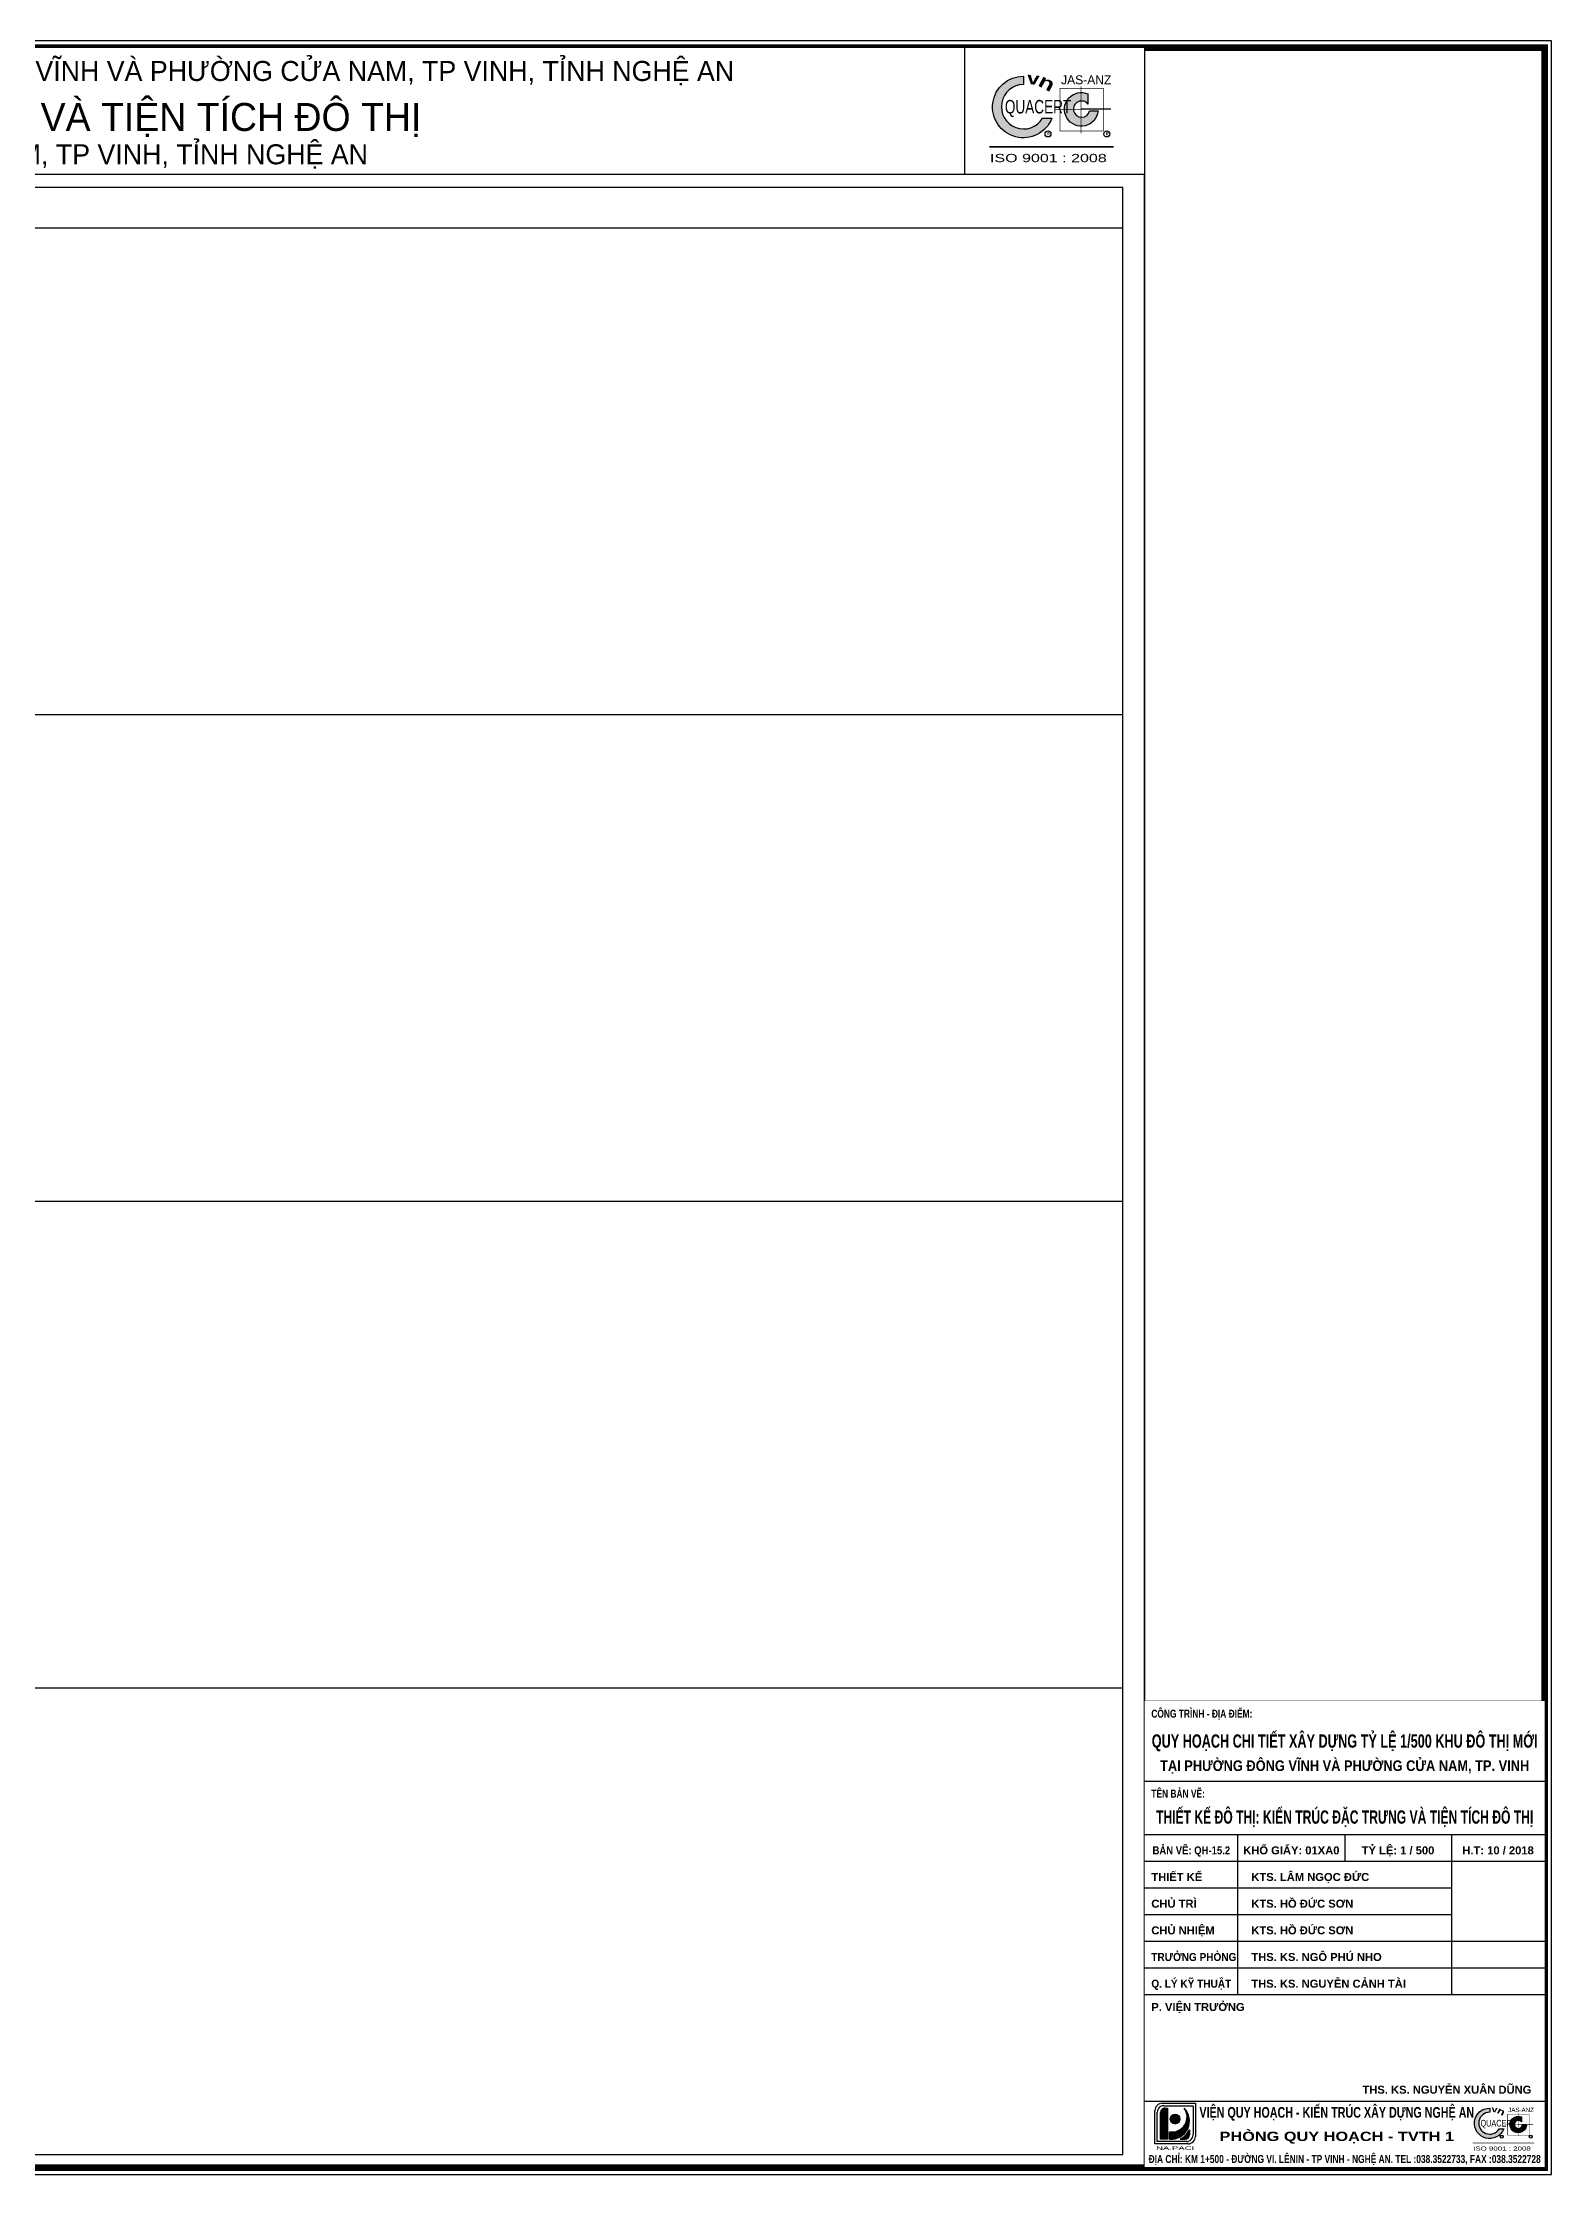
# Model space of a CAD drawing. Header units: metres. Extents: x 571235 to 573836, y 2065194 to 2068394.
# Drawn here: x 572367 to 573498, y 2065194 to 2066793 of the extents above; entities that cross this region are included whole.
import ezdxf
from ezdxf.enums import TextEntityAlignment as Align

# ---------------------------------------------------------------- set-up
doc = ezdxf.new("R2010")
doc.units = ezdxf.units.M
doc.linetypes.add('ACAD_ISO03W100', pattern=[30, 12, -18])
doc.layers.get('0').update_dxf_attribs({"linetype": 'CONTINUOUS'})
doc.layers.get('Defpoints').update_dxf_attribs({"linetype": 'CONTINUOUS'})
doc.layers.add('Khung ban ve', color=7, linetype='CONTINUOUS')
doc.layers.add('Logo', color=7, linetype='CONTINUOUS')
doc.layers.add('t', color=7, linetype='CONTINUOUS', lineweight=25)
doc.styles.add('ARIALB', font='VHARIALB.TTF', dxfattribs={"width": 0.75})
doc.styles.add('CHU HOA Day', font='VHARIAL.TTF')
doc.styles.add('IN', font='VHAVAN.TTF', dxfattribs={"height": 2.5})
doc.styles.add('Lg', font='VHSOUTH.TTF')
doc.styles.add('MOC', font='VHARIALN.TTF', dxfattribs={"height": 1.8})
doc.styles.add('qucert', font='VHHELS.TTF')
doc.styles.add('T1', font='VHHELS.TTF', dxfattribs={"width": 0.7})
doc.dimstyles.get("Standard").update_dxf_attribs({"dimtxt": 100, "dimasz": 0.18, "dimexe": 0.18, "dimexo": 0.0625, "dimgap": 0.09, "dimtad": 0, "dimdec": 3, "dimzin": 0, "dimdsep": 46, "dimtxsty": 'MOC', "dimcen": 0.09, "dimadec": 0, "dimazin": 0, "dimtfac": 1, "dimtdec": 3, "dimtofl": 0, "dimtmove": 0, "dimatfit": 3, "dimfxl": 1, "dimtolj": 1, "dimtzin": 0, "dimarcsym": 0})
pattern_1 = [(0, (211395.39255, -90336.13277), (1e-16, 0.22355646327), [])]
pattern_2 = [(0, (574248.85178, -244446.57486), (1e-16, 0.22355646), [])]

# ---------------------------------------------------------------- blocks, each defined once
blk = doc.blocks.new('*D7')
at = {"layer": 'Defpoints', "color": 0}
blk.add_point((573193.3, 2066789.1), dxfattribs=at)
blk.add_point((573193.3, 2066789.1), dxfattribs=at)
blk.add_point((573193.3, 2066789.1), dxfattribs=at)
at = {"layer": 't', "color": 0, "lineweight": -2}
for p, q in [((573193.1, 2066789.1), (573192.9, 2066789.1)), ((573193.3, 2066789.2), (573193.3, 2066789.3)), ((573193.3, 2066789.2), (573193.3, 2066789.3)), ((573193.5, 2066789.1), (573193.7, 2066789.1))]:
    blk.add_line(p, q, dxfattribs=at)
at = {"layer": 't', "color": 0}
for points in [[(573193.1, 2066789.1), (573193.1, 2066789.1), (573193.3, 2066789.1)], [(573193.5, 2066789.1), (573193.5, 2066789.1), (573193.3, 2066789.1)]]:
    blk.add_solid(points, dxfattribs=at)
at = {"layer": 't', "color": 0, "insert": (573196.2, 2066789.1), "char_height": 1.8, "attachment_point": 5, "style": 'MOC'}
blk.add_mtext('\\A1;0.000', dxfattribs=at)
blk = doc.blocks.new('Lo go VQH')
at = {"layer": 'Logo'}
h = blk.add_hatch(dxfattribs=at)
h.set_pattern_fill('ANSI31', color=96, scale=1.788452, angle=315, style=0)
h.set_pattern_definition(pattern_1)
edge = h.paths.add_edge_path()
edge.add_line((574263.21, -244278.49), (574264.28, -244278.49))
edge.add_line((574264.28, -244278.49), (574264.28, -244291.37))
edge.add_line((574264.28, -244291.37), (574261.42, -244291.37))
edge.add_line((574261.42, -244291.37), (574261.42, -244280.28))
edge.add_arc((574263.21, -244280.28), 1.79, 90, 180, ccw=False)
h = blk.add_hatch(dxfattribs=at)
h.set_pattern_fill('ANSI31', color=96, scale=1.788452, angle=315, style=0)
h.set_pattern_definition(pattern_1)
h.paths.add_polyline_path([(574271.3, -244278.49, -0.666687), (574265.18, -244288.3), (574265.18, -244291.37, 0.69372)])
h = blk.add_hatch(dxfattribs=at)
h.set_pattern_fill('ANSI31', color=1, scale=1.788452, angle=315, style=0)
h.set_pattern_definition(pattern_2)
edge = h.paths.add_edge_path()
edge.add_arc((574267.47, -244283), 2.01, 0, 360)
h = blk.add_hatch(dxfattribs=at)
h.set_pattern_fill('ANSI31', color=96, scale=1.788452, angle=315, style=0)
h.set_pattern_definition(pattern_2)
h.paths.add_polyline_path([(574269.53, -244291.37), (574271.62, -244291.37, 0.414214), (574273.41, -244289.58), (574273.41, -244287.49, -0.167127)])
for p, q in [((574265.18, -244291.37), (574265.18, -244288.3)), ((574273.41, -244287.49), (574273.41, -244289.58)), ((574269.53, -244291.37), (574271.62, -244291.37))]:
    blk.add_line(p, q, dxfattribs=at)
at = {"layer": 'Logo', "color": 8, "const_width": 0.119}
blk.add_lwpolyline([(574272.88, -244293.34), (574259.06, -244293.34), (574259.06, -244279.52, -0.414214), (574262.13, -244276.45), (574275.95, -244276.45), (574275.95, -244290.27, -0.414214)], format="xyb", close=True, dxfattribs=at)
at = {"layer": 'Logo'}
for points in [[(574272.24, -244292.35), (574260.05, -244292.35), (574260.05, -244280.16, -0.414214), (574262.76, -244277.45), (574274.95, -244277.45), (574274.95, -244289.64, -0.414214)], [(574263.21, -244278.49), (574264.28, -244278.49), (574264.28, -244291.37), (574261.42, -244291.37), (574261.42, -244280.28, -0.414214)]]:
    blk.add_lwpolyline(points, format="xyb", close=True, dxfattribs=at)
blk.add_circle((574267.47, -244283), 2.01, dxfattribs=at)
for centre, radius, start, end in [((574266.19, -244282.12), 6.26, 260.6525, 35.416), ((574265.83, -244283.78), 7.61, 265.0753, 44.0745), ((574265.83, -244283.78), 8.44, 296.002, 333.9538), ((574271.62, -244289.58), 1.79, 270, 0)]:
    blk.add_arc(centre, radius, start, end, dxfattribs=at)
at = {"layer": 'Logo', "color": 7, "linetype": 'Continuous', "style": 'CHU HOA Day', "width": 1.896357}
blk.add_text('na.paci', height=1.5, dxfattribs=at).set_placement((574259.55, -244295.86), (574275.44, -244295.86), align=Align.FIT)
blk = doc.blocks.new('Iso2')
for points in [[(22.9, 39.9), (22.9, 45.4, 1.897254), (41.8, 17.4), (35.6, 17.4, -1.704346)], [(72.5, 22.4), (66.8, 22.4, -4.571524), (65.8, 26.8), (65.8, 33.6, 3.106454)]]:
    blk.add_hatch(color=152).paths.add_polyline_path(points)
at = {"color": 152}
for points in [[(22.9, 45.4), (22.9, 39.9, 1.704346), (35.6, 17.4), (41.8, 17.4, -1.897254), (22.9, 45.4), (22.9, 39.9)], [(65.8, 33.6), (65.8, 26.8, 4.571524), (66.8, 22.4), (72.5, 22.4, -3.106454), (65.8, 33.6, 0.207194)]]:
    blk.add_lwpolyline(points, format="xyb", dxfattribs=at)
at = {"color": 130, "linetype": 'ACAD_ISO03W100', "ltscale": 0.0001, "const_width": 0.5}
blk.add_lwpolyline([(47.1, 9), (76, 9), (76, 37.4), (47.1, 37.4)], close=True, dxfattribs=at)
for points in [[(61.1, 38.7), (61.1, 7.5)], [(43.7, 23.3), (61.1, 23.3)]]:
    blk.add_lwpolyline(points, dxfattribs=at)
at = {"color": 32, "const_width": 1}
blk.add_lwpolyline([(61.1, 23.6), (81.2, 23.6)], dxfattribs=at)
at = {"color": 130, "const_width": 1}
blk.add_lwpolyline([(83, -1.6), (0.1, -1.6)], dxfattribs=at)
at = {"color": 152}
for centre in [(39.2, 7), (78.3, 7)]:
    blk.add_circle(centre, 1.99, dxfattribs=at)
at = {"color": 152, "style": 'qucert', "width": 0.75}
blk.add_text('quacert', height=9, dxfattribs=at).set_placement((10.5, 20.6))
at = {"style": 'Lg', "width": 1.45}
blk.add_text('iso 9001 : 2008 ', height=5.5, dxfattribs=at).set_placement((0.6, -11.8))
at = {"color": 152, "width": 6, "attachment_point": 1, "style": 'qucert'}
for s, insert, char_height, rotation in [('{\\f.VnBahamasB|b1|i0|c0|p34;\\W1.4;\\T1.35;v}', (25.7, 48.3), 8, 354.0977), ('{\\f.VnBahamasB|b1|i0|c0|p34;\\W1.4;n}', (36, 47.4), 9, 332.2217)]:
    blk.add_mtext(s, dxfattribs=dict(at, insert=insert, char_height=char_height, rotation=rotation))
at = {"color": 152, "attachment_point": 1, "style": 'qucert'}
for s, insert, char_height, width in [('\\pt12.6;jas-anz', (47.9, 46), 6, 28.865), ('\\pt12.6;{\\f.VnArialH|b1|i0|c0|p34;r}', (38.5, 8), 1.89, 1.603), ('\\pt12.6;{\\f.VnArialH|b1|i0|c0|p34;r}', (77.6, 8), 1.89, 1.603)]:
    blk.add_mtext(s, dxfattribs=dict(at, insert=insert, char_height=char_height, width=width))
blk = doc.blocks.new('kt1')
blk.add_wipeout([(0, 0), (1952.9, 0), (1952.9, -95), (0, -95)]).dxf.layer = 'Khung ban ve'
at = {"layer": 'Khung ban ve', "linetype": 'ByBlock'}
blk.add_lwpolyline([(0, -95), (1952.9, -95), (1952.9, 0), (0, 0)], close=True, dxfattribs=at)
for points in [[(108, -95), (108, 0)], [(1817.9, -95), (1817.9, 0)]]:
    blk.add_lwpolyline(points, dxfattribs=at)
at = {"layer": 'Khung ban ve'}
for name, p, xscale, yscale, zscale in [('Lo go VQH', (-2109499.4, 897333.9), 3.673466910724528, 3.673466910608113, 3.673466910653822), ('Iso2', (1836.2, -72.6, 0), 1.127022162894718, 1.127022162778303, 1.127022162468255)]:
    blk.add_blockref(name, p, dxfattribs=dict(at, xscale=xscale, yscale=yscale, zscale=zscale))
at = {"layer": 'Khung ban ve', "color": 5}
for tag, height, style, p in [('QH', 15, 'IN', (976.4, -25)), ('BD', 21, 'T1', (976.4, -62.5)), ('QH', 15, 'IN', (976.4, -87.5))]:
    blk.add_attdef(tag, text='', height=height, dxfattribs=dict(at, style=style)).set_placement(p, align=Align.CENTER)
blk = doc.blocks.new('kte')
blk.add_wipeout([(-300, 350), (0, 350), (0, 0), (-300, 0)]).dxf.layer = 'Khung ban ve'
at = {"layer": 'Khung ban ve', "linetype": 'Continuous', "ltscale": 15}
for p, q in [((-300, 290), (0, 290)), ((-300, 250), (0, 250)), ((-230, 130), (-230, 250)), ((-150, 250), (-150, 230)), ((-70, 250), (-70, 130)), ((-300, 230), (0, 230)), ((-300, 210), (-70, 210)), ((-300, 190), (-70, 190)), ((-300, 170), (0, 170)), ((-300, 150), (0, 150)), ((-300, 130), (0, 130)), ((-300, 50), (0, 50)), ((0, 0), (-300, 0)), ((0, 0), (-300, 0))]:
    blk.add_line(p, q, dxfattribs=at)
at = {"layer": 'Khung ban ve', "color": 7, "linetype": 'ByBlock', "const_width": 0.2}
blk.add_lwpolyline([(0, 0), (-300, 0), (-300, 350), (0, 350), (0, 0)], dxfattribs=at)
at = {"layer": 'Khung ban ve', "xscale": 1.800000000279397, "yscale": 1.799999998882413, "zscale": 1.799999999976149, "rotation": 359.9999999925888}
blk.add_blockref('Lo go VQH', (-1033958.6, 439745.9), dxfattribs=at)
at = {"layer": 'Khung ban ve', "xscale": 0.5566591620445251, "yscale": 0.5566591620445251, "zscale": 0.5566591618519904}
blk.add_blockref('Iso2', (-54, 19.4), dxfattribs=at)
at = {"layer": 'Khung ban ve', "linetype": 'Continuous', "ltscale": 15, "style": 'ARIALB'}
for s, width, p in [('c«ng tr×nh - ®Þa ®iÓm:', 0.75, (-295, 340.5)), ('tªn b¶n vÏ:', 0.75, (-295, 280.5)), ('tr\xadëng phßng', 0.9, (-295, 158)), ('q. lý kü thuËt', 0.9, (-295, 138))]:
    blk.add_text(s, height=6, rotation=360, dxfattribs=dict(at, width=width)).set_placement(p, align=Align.MIDDLE_LEFT)
for s, p in [('thiÕt kÕ', (-295, 218)), ('chñ tr×', (-295, 198)), ('chñ nhiÖm', (-295, 178)), ('ths. ks. ng« phó nho', (-220, 158)), ('ths. ks. nguyÔn c¶nh tµi', (-220, 138)), ('p. ViÖn tr\xadëng', (-295, 120.5))]:
    blk.add_text(s, height=6, rotation=360, dxfattribs=at).set_placement(p, align=Align.MIDDLE_LEFT)
blk.add_text('ths. ks. nguyÔn xu©n dòng', height=6, rotation=360, dxfattribs=at).set_placement((-10, 55.5), align=Align.RIGHT)
at = {"layer": 'Khung ban ve', "linetype": 'Continuous', "ltscale": 15, "style": 'ARIALB', "width": 0.72}
blk.add_text('viÖn quy ho¹ch - kiÕn tróc x©y dùng nghÖ an', height=8, dxfattribs=at).set_placement((-155.9, 37.5), align=Align.CENTER)
at = {"layer": 'Khung ban ve', "linetype": 'Continuous', "ltscale": 15, "style": 'ARIALB', "width": 1.25}
blk.add_text('phßng quy ho¹ch - tvth 1', height=7, rotation=360, dxfattribs=at).set_placement((-155.9, 20), align=Align.CENTER)
at = {"layer": 'Khung ban ve', "color": 7, "linetype": 'Continuous', "ltscale": 15, "style": 'ARIALB', "width": 0.75}
blk.add_text('§Þa chØ: km 1+500 - ®\xadêng vi. lªnin - tp vinh - nghÖ an. Tel :038.3522733, Fax :038.3522728', height=6, dxfattribs=at).set_placement((-150, 3.5), align=Align.CENTER)
at = {"layer": 'Khung ban ve', "color": 5, "linetype": 'ByBlock', "style": 'ARIALB', "width": 0.75}
for tag, height, p in [('CT1', 10, (-150, 315)), ('CT2', 8, (-150, 297.5)), ('TENBV', 10, (-150, 258)), ('BV', 6, (-265, 235)), ('KG', 6, (-190, 235)), ('TL', 6, (-110, 235)), ('HT', 6, (-35, 235))]:
    blk.add_attdef(tag, text='', height=height, dxfattribs=at).set_placement(p, align=Align.CENTER)
at = {"layer": 'Khung ban ve', "color": 5, "linetype": 'ByBlock', "style": 'ARIALB'}
for tag, p in [('NAME1', (-220, 218)), ('NAME2', (-220, 198)), ('NAME3', (-220, 178))]:
    blk.add_attdef(tag, text='', height=6, dxfattribs=at).set_placement(p, align=Align.MIDDLE_LEFT)

msp = doc.modelspace()

# ---------------------------------------------------------------- linework, layer by layer
at = {"layer": 'Khung ban ve'}
for p, q in [((571256.8621, 2066653.9017), (573176.8621, 2066653.9017)), ((571256.8621, 2066288.9017), (573176.8621, 2066288.9017)), ((571256.8621, 2065923.9017), (573176.8621, 2065923.9017)), ((571256.8621, 2065558.9017), (573176.8621, 2065558.9017))]:
    msp.add_line(p, q, dxfattribs=at)
msp.add_lwpolyline([(571235.4335, 2066794.113), (571235.4335, 2065194.113), (573498.2906, 2065194.113), (573498.2906, 2066794.113)], close=True, dxfattribs=at)
at = {"layer": 'Khung ban ve', "const_width": 5}
msp.add_lwpolyline([(571240.4335, 2066789.113), (571240.4335, 2065199.113), (573493.2906, 2065199.113), (573493.2906, 2066789.113)], close=True, dxfattribs=at)
at = {"layer": 't'}
for points in [[(573193.2906, 2065549.113), (573493.2906, 2065549.113), (573493.2906, 2066789.113), (573193.2906, 2066789.113)], [(573193.2906, 2066694.113), (571240.4335, 2066694.113), (571240.4335, 2065199.113), (573193.2906, 2065199.113)], [(573176.8621, 2066684.113), (571256.8621, 2066684.113), (571256.8621, 2065209.113), (573176.8621, 2065209.113)]]:
    msp.add_lwpolyline(points, close=True, dxfattribs=at)

# ---------------------------------------------------------------- dimensions: what is measured, and where the dimension line sits
dim = msp.add_linear_dim(base=(573193.2906286771, 2066789.1129912301), p1=(573193.2906286771, 2066789.1129912301), p2=(573193.2906286771, 2066789.1129912301), dimstyle='Standard', dxfattribs=at)
dim.commit()
dim.dimension.update_dxf_attribs({"geometry": '*D7', "text_midpoint": (573196.2288278586, 2066789.1129912301)})

# ---------------------------------------------------------------- next in the draw order: block references
at = {"layer": 'Khung ban ve'}
ref = msp.add_blockref('kt1', (571240.4335, 2066789.113), dxfattribs=at)
ref.add_attrib('BD', 'thiÕt kÕ ®« thÞ: kiÕn tróc ®Æc tr\xadng vµ tiÖn tÝch ®« thÞ', dxfattribs={"color": 5, "height": 21, "style": 'T1'}).set_placement((572216.8621, 2066726.613), align=Align.CENTER)
ref.add_attrib('QH', 'quy ho¹ch chi tiÕt x©y dùng tû lÖ 1/500 khu ®« thÞ míi t¹i ph\xadêng ®«ng vÜnh vµ ph\xadêng cöa nam, tp Vinh, tØnh NghÖ an', dxfattribs={"color": 5, "height": 15, "style": 'IN'}).set_placement((572216.8621, 2066764.113), align=Align.CENTER)
ref.add_attrib('QH', '®Þa ®iÓm: ph\xadêng ®«ng vÜnh vµ ph\xadêng cöa nam, tp Vinh, tØnh NghÖ an', dxfattribs={"color": 5, "height": 15, "style": 'IN'}).set_placement((572216.8621, 2066701.613), align=Align.CENTER)
ref = msp.add_blockref('kte', (573493.2906, 2065199.113), dxfattribs=at)
ref.add_attrib('BV', 'b¶n vÏ: Qh-15.2', dxfattribs={"color": 5, "linetype": 'ByBlock', "height": 6, "style": 'ARIALB', "width": 0.85}).set_placement((573228.2906, 2065434.113), align=Align.CENTER)
ref.add_attrib('KG', 'khæ giÊy: 01xA0', dxfattribs={"color": 5, "linetype": 'ByBlock', "height": 6, "style": 'ARIALB'}).set_placement((573303.2906, 2065434.113), align=Align.CENTER)
ref.add_attrib('TL', 'tû lÖ: 1 / 500', dxfattribs={"color": 5, "linetype": 'ByBlock', "height": 6, "style": 'ARIALB'}).set_placement((573383.2906, 2065434.113), align=Align.CENTER)
ref.add_attrib('HT', 'h.t: 10 / 2018', dxfattribs={"color": 5, "linetype": 'ByBlock', "height": 6, "style": 'ARIALB'}).set_placement((573458.3219, 2065434.113), align=Align.CENTER)
ref.add_attrib('NAME2', 'kts. hå ®øc s¬n', dxfattribs={"color": 5, "linetype": 'ByBlock', "height": 6, "style": 'ARIALB'}).set_placement((573273.2906, 2065397.113), align=Align.MIDDLE_LEFT)
ref.add_attrib('NAME1', 'kts. l©m ngäc ®øc', dxfattribs={"color": 5, "linetype": 'ByBlock', "height": 6, "style": 'ARIALB'}).set_placement((573273.2906, 2065417.113), align=Align.MIDDLE_LEFT)
ref.add_attrib('TENBV', 'thiÕt kÕ ®« thÞ: kiÕn tróc ®Æc tr\xadng vµ tiÖn tÝch ®« thÞ', dxfattribs={"color": 5, "linetype": 'ByBlock', "height": 10, "style": 'ARIALB', "width": 0.65}).set_placement((573343.2906, 2065457.113), align=Align.CENTER)
ref.add_attrib('CT1', 'quy ho¹ch chi tiÕt x©y dùng tû lÖ 1/500 khu ®« thÞ míi', dxfattribs={"color": 5, "linetype": 'ByBlock', "height": 10, "style": 'ARIALB', "width": 0.68}).set_placement((573343.2906, 2065514.113), align=Align.CENTER)
ref.add_attrib('CT2', 't¹i ph\xadêng ®«ng vÜnh vµ ph\xadêng cöa nam, tp. vinh', dxfattribs={"color": 5, "linetype": 'ByBlock', "height": 8, "style": 'ARIALB', "width": 0.86}).set_placement((573343.2906, 2065496.613), align=Align.CENTER)
ref.add_attrib('NAME3', 'kts. hå ®øc s¬n', dxfattribs={"color": 5, "linetype": 'ByBlock', "height": 6, "style": 'ARIALB'}).set_placement((573273.2906, 2065377.113), align=Align.MIDDLE_LEFT)

doc.saveas('drawing.dxf')
